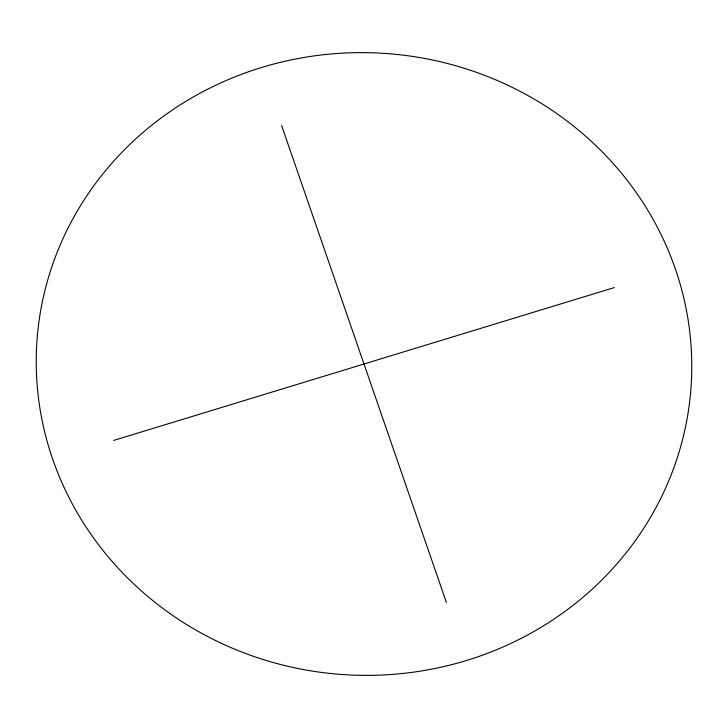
<?xml version="1.0" encoding="UTF-8"?>
<svg xmlns="http://www.w3.org/2000/svg" width="728" height="728" viewBox="0 0 728 728"><rect width="100%" height="100%" fill="white"/><g stroke="black" fill="none" stroke-linecap="round" stroke-linejoin="round"><path stroke-width="1.09" d="M113.614 440.449L614.386 287.551M281.618 125.562L446.382 602.438M169.797 613.422A327.855 311.275 4.2 0 0 689.771 400.7A327.855 311.275 4.2 0 0 232.432 77.878A327.855 311.275 4.2 0 0 169.797 613.422"/></g></svg>
